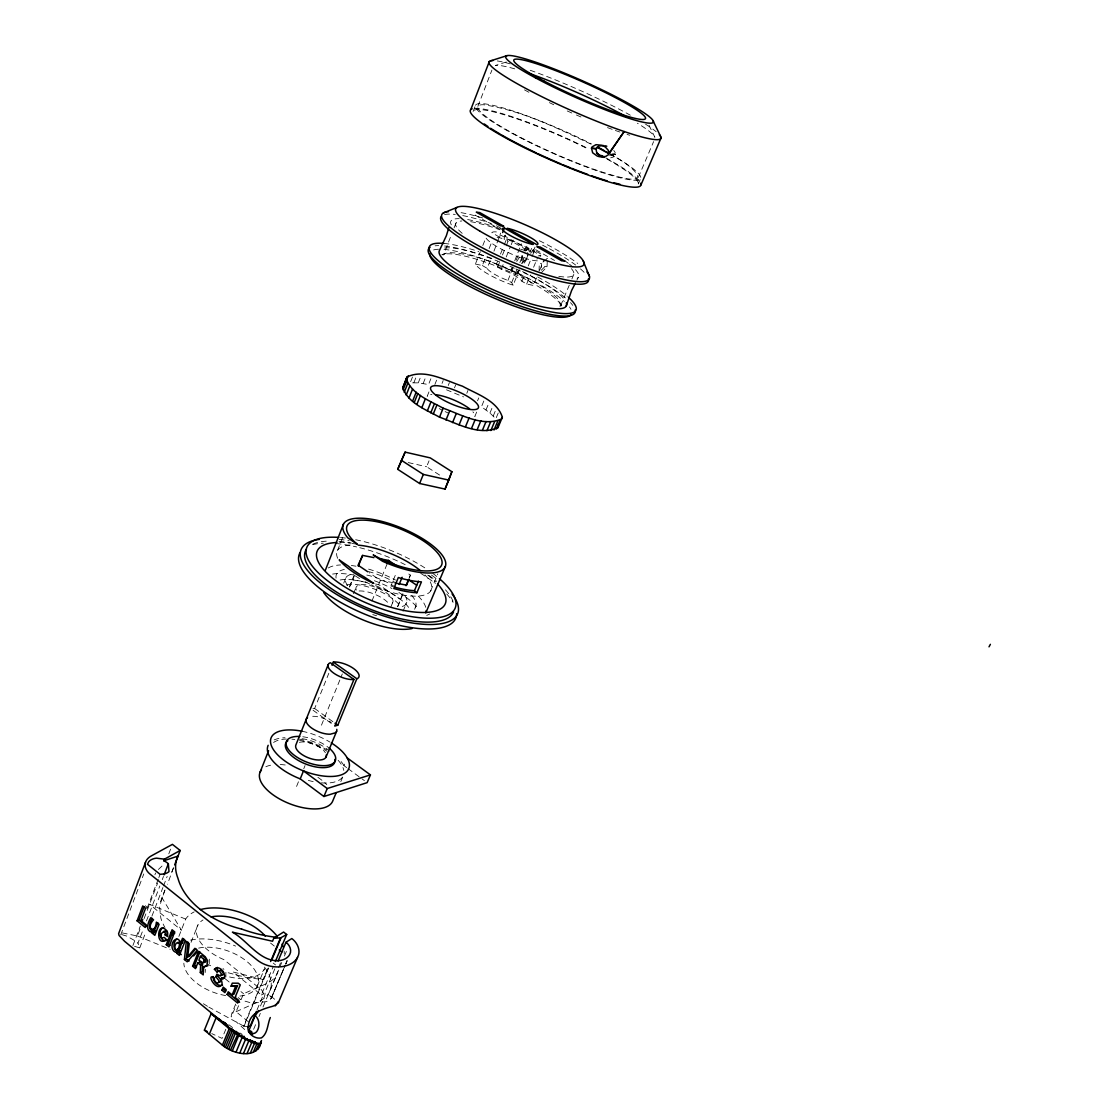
<?xml version="1.0" encoding="UTF-8"?>
<svg xmlns="http://www.w3.org/2000/svg" width="1109" height="1109" viewBox="0 0 1109 1109"><rect width="100%" height="100%" fill="white"/><g stroke="black" fill="none" stroke-linecap="round" stroke-linejoin="round"><path stroke-width="0.75" stroke-dasharray="5 3.75" d="M541.22 270.291L544.921 266.562L544.935 264.801M539.113 270.929L539.251 263.304L541.386 263.471L541.428 268.045M541.483 272.606L547.056 266.714L547.292 260.088M205.193 972.51L205.401 969.335M560.059 306.763C562.027 298.252 550.314 293.317 545.046 288.534A63.851 13.35 23.4 0 0 523.642 276.155C500.214 265.203 475.622 253.517 449.367 252.616A63.851 13.35 23.4 0 0 443.475 255.001L451.599 234.235M164.77 890.361L159.557 906.386L160.833 918.1A82.426 44.568 20.6 0 0 164.936 927.498M591.042 144.128C556.635 127.923 521.521 110.415 483.579 104.745A87.75 12.116 23.9 0 0 513.55 133.676A87.75 12.116 23.9 0 0 614.719 175.804C657.041 187.781 631.451 164.742 611.766 155.315L614.691 156.106L608.342 154.858M525.056 251.188L527.482 249.137L528.813 244.964M245.034 1001.164L252.256 1003.215L265.398 1001.732A15.595 8.844 21.2 0 0 270.263 999.542L271.414 996.936L266.645 993.553M209.254 963.763L209.282 959.146M173.503 867.709L167.473 884.247M120.729 934.942L143.782 873.947M397.59 606.734L402.872 593.287A32.868 12.102 22.2 0 1 398.755 607.178M409.304 577.969L410.385 575.1L406.296 572.341M132.9 945.547L140.302 926.126M147.095 908.326L158.213 879.187M158.837 877.579L160.07 874.336M122.267 932.919L137.433 935.996L140.455 928.081M144.087 918.585L157.367 883.804A7.014 3.216 -49.6 0 0 157.617 883.027M168.79 853.861L171.216 847.526M134.591 946.365L139.748 947.904L137.946 943.204L143.421 928.898M146.457 920.955L159.835 885.98M162.274 879.631L163.48 876.443M139.748 947.904L145.847 932.017M151.933 916.131L162.912 887.533M163.508 885.939L167.168 876.401M160.472 901.659L165.019 889.959M474.915 106.811L473.196 111.247A90.217 12.726 23.8 0 0 473.072 112.674M477.868 106.367L491.925 70.075M512.303 267.047L511.097 270.152L512.968 267.269M514.715 260.851L521.341 243.8M454.108 227.844L455.979 223.061M178.868 936.412L185.66 919.098A52.927 28.945 20.5 0 1 194.172 911.903M337.51 550.438L343.194 536.021M412.479 377.005L410.164 382.841L418.259 382.868L428.545 384.532L430.846 378.765M191.053 942.331L197.915 925.003M413.893 382.647L416.776 375.369M418.259 382.868L421.143 375.604M343.721 583.14L345.537 578.579M423.167 383.506L425.482 377.712M519.469 269.709L513.12 285.207L509.738 284.07A31.953 6.585 23.4 0 1 475.401 264.053L480.336 251.701M482.803 245.533L485.881 237.811A32.133 6.197 23.5 0 0 520.509 257.704L523.905 258.868L522.006 263.512M349.446 586.855L353.771 576.028M349.529 587.063L354.644 575.266M428.961 391.907L427.201 396.315A25.867 7.084 22.9 0 1 431.886 394.471M475.401 264.053L482.332 265.522L486.033 256.304M489.111 248.61L492.202 240.916M434.867 384.504L436.599 380.179M353.521 593.717L356.072 587.354M493.976 251.175L500.63 233.126M513.12 285.207L511.665 282.601L507.645 280.341A19.172 3.951 23.4 0 1 487.101 268.364L491.467 257.399M442.047 383.395L443.198 380.526M312.932 708.693L314.637 708.485L328.818 673.288M506.189 245.865L508.033 241.305L504.027 239.003L506.009 234.11M536.52 277.832L533.387 285.429L526.678 284.043L521.909 281.27A19.172 3.951 23.4 0 0 501.518 269.362L497.581 267.144L496.208 264.677L497.428 261.641M500.492 254.072L503.555 246.489M504.165 244.978L506.605 238.92L509.918 240.057A32.133 6.197 23.5 0 1 540.735 256.165M448.244 385.488L449.395 382.619M497.581 267.144L499.424 262.583M502.502 254.987L505.565 247.376M171.798 872.007L173.392 868.097M501.24 269.279L503.112 264.663M506.231 256.969L510.597 246.198M511.221 244.659L513.717 238.504M454.496 387.859L455.66 385.003M296.574 786.42L299.18 780.001M303.755 768.773L305.058 765.557M321.458 725.203L342.307 673.939M371.931 601.036L387.318 563.441M439.58 475.04L426.618 466.737L429.031 460.831M507.922 280.425L513.01 267.934M516.184 260.13L518.735 253.892M511.665 282.601L517.335 268.711M519.858 262.542L522.394 256.359L526.484 258.716A27.586 5.323 23.5 0 0 539.639 260.476M466.806 393.307L467.97 390.437M526.484 258.716L528.536 253.725M520.648 249.206L530.157 251.923L531.987 247.446M505.718 236.023L504.276 235.773L532.93 252.159L535.384 246.212M521.909 281.27L525.07 273.549M528.244 265.841L531.405 258.134M532.043 256.595L534.58 250.426L542.398 254.89A27.614 5.254 23.5 0 1 538.156 255.832M390.715 607.316L392.669 602.575M477.563 400.779L478.741 397.923M526.678 284.043L530.449 274.88M533.595 267.255L537.366 258.106M476.648 412.091L474.846 416.471A25.867 7.084 22.9 0 0 472.891 411.827M409.138 578.136L410.385 575.1M397.743 606.623L404.716 589.752M483.815 401.042L481.458 406.767L489.956 412.992L495.806 418.8L498.218 413.047M235.676 1004.089L232.294 1012.254A14.569 5.684 -50.3 0 0 231.227 1016.939L236.175 1005.35M539.667 270.222L544.075 259.589M225.806 1029.291L222.036 1038.384L211.75 1033.588M248.416 1021.819L236.092 1011.713L238.574 1005.711M241.069 999.708L243.55 993.719L265.994 983.891A52.747 29.208 20.4 0 0 278.539 968.559M486.005 409.914L488.972 402.747M403.038 611.267L406.781 602.256M489.956 412.992L492.341 407.253M346.673 767.622L343.942 765.626L345.869 760.982M340.81 781.623L342.806 776.841M493.255 415.972L495.64 410.219M257.177 986.372L264.524 968.739A39.106 21.653 20.4 0 1 225.571 975.934M414.6 609.285L415.861 606.276M247.986 1026.823L243.675 1026.047L268.004 967.824M244.008 1026.31L268.336 968.088M228.191 972.759L246.17 977.473L263.679 979.663L268.877 967.228M263.679 979.663L232.959 971.955L261.35 994.953L273.355 966.313M430.652 590.945L437.819 573.866M257.052 1009.814L263.734 993.9L261.724 990.018L223.796 959.576A39.231 21.459 20.5 0 1 202.989 919.971M274.81 968.85L264.968 992.319A14.556 5.628 -50.5 0 1 263.928 997.878L259.395 1008.663M280.494 962.931L278.609 967.395L273.216 963.083M253.628 1029.304L256.304 1022.942M258.979 1016.565L260.324 1013.39M262.999 1007.014L281.769 962.432M284.445 956.055L287.799 948.098M270.319 989.935L277.707 972.357M560.655 305.64L569.236 285.249M571.884 278.983L573.866 274.27M271.358 998.128L285.138 965.385M285.789 963.832L287.106 960.713M285.068 965.495L271.137 998.53L285.027 965.62M285.734 963.929L287.065 960.782M285.692 964.054L287.009 960.921M638.368 177.357L653.603 141.619M638.299 183.942L640.143 179.616M518.665 270.319L517.459 273.105L519.372 270.249M517.113 272.939L518.416 270.194M576.86 280.203L578.371 277.25M225.834 977.098L225.889 972.343M516.725 261.488L521.41 254.28M530.684 253.379L535.148 246.628M524.169 263.124L527.995 257.427L527.69 252.45M524.169 250.246L527.856 244.867M158.393 869.484L163.051 865.034A7.042 3.272 -49.9 0 0 164.423 863.523M521.452 255.777L521.674 263.332L529.007 257.011M521.674 263.332L527.995 257.427M543.77 261.461L547.347 258.439L544.963 258.245M526.151 250.759L528.633 248.693L528.785 252.02M499.438 236.106L501.448 235.496L530.157 251.923M328.292 567.974L328.902 567.614A54.577 20.142 22.2 0 1 340.602 564.952M426.729 615.398L429.807 613.97M236.092 1011.713L258.549 1001.649A52.511 29.555 20.3 0 0 263.526 965.939M261.35 994.953L263.734 993.9M613.402 157.021L610.685 157.838M445.208 253.545L441.881 254.876A66.485 13.987 23.4 0 1 506.952 270.541A66.485 13.987 23.4 0 1 561.986 307.068M527.482 249.137L528.633 248.693M145.584 908.257L147.525 907.564L144.697 905.263M506.356 61.993L495.376 65.473A88.484 10.438 24 0 1 516.129 69.257M532.93 252.159L534.829 251.507L534.58 250.426M612.113 154.442L615.495 154.692L610.74 153.86M544.921 266.562L547.056 266.714M612.362 153.874L615.564 154.179L612.473 153.652M502.46 229.147L499.092 228.801L475.123 215.132L478.547 215.506M610.588 154.082L615.495 154.692M121.879 934.624L126.897 936.148L134.397 940.446A10.535 2.26 32.9 0 1 137.946 943.204M351.331 565.479L355.975 566.2M352.801 579.855L367.37 582.53M375.466 584.027L378.71 584.623L400.377 599.359M393.445 582.71L380.276 580.27L369.186 572.743M408.237 462.564L426.618 466.737M368.576 569.125L370.018 569.555A54.577 20.142 22.2 0 1 395.497 580.035M393.057 586.689L390.909 586.037L395.386 575.072L397.549 575.737M496.208 264.677L499.507 265.786A31.953 6.585 23.4 0 1 533.387 285.429M446.497 389.8L463.534 396.897M137.433 935.996L170.19 949.318M185.66 919.098L149.521 904.348L181.446 930.215L162.011 897.763M243.675 1026.047L208.866 1007.152M496.485 225.737L500.963 228.302M535.661 249.677L554.555 260.463M499.604 237.16L491.828 232.71A27.614 5.254 23.5 0 1 499.105 232.335M482.332 265.522L487.087 268.295M239.849 1032.923L242.067 1034.267M203.404 1003.728L207.494 1006.307M314.637 708.485L333.684 722.278M313.057 710.231L334.863 726.021M348.032 768.634L364.417 780.639M244.701 1029.554L236.397 1021.957M229.119 1024.91L232.543 1027.599M270.582 943.107L274.311 946.074M270.776 996.118L278.498 1002.37M225.307 978.873L230.52 983.115M240.944 991.598L243.55 993.719M238.199 997.587L240.681 999.611M222.978 968.517L223.935 969.391M613.776 150.45L615.245 152.626M522.394 256.359L523.905 258.868M506.605 238.92L508.033 241.305M343.942 765.626L343.762 765.265A41.712 18.992 21.5 0 0 339.049 759.263M649.042 125.248L654.864 137.253A88.484 10.438 24 0 0 637.412 123.224M560.586 303.7L561.514 305.945M522.505 255.375L522.824 262.861M571.398 268.641A64.294 12.407 23.5 0 1 557.896 276.169M462.19 233.334A64.294 12.407 23.5 0 1 461.788 220.996M470.66 221.689A64.294 12.407 23.5 0 1 499.951 229.799M497.123 237.257A27.586 5.323 23.5 0 1 504.027 239.003M461.081 212.665A80.43 15.415 23.5 0 1 482.72 218.002M539.418 240.736A80.43 15.415 23.5 0 1 577.706 263.429M444.57 214.605A80.389 15.512 23.5 0 1 455.258 214.425M462.758 215.59A80.389 15.512 23.5 0 1 491.481 223.547M542.62 245.228A80.389 15.512 23.5 0 1 548.054 248.042M549.385 248.749A80.389 15.512 23.5 0 1 575.654 265.037M580.464 268.891A80.389 15.512 23.5 0 1 585.233 273.535M575.474 269.653A69.659 13.433 23.5 0 1 577.11 278.345M451.308 224.836A69.659 13.433 23.5 0 1 459.251 218.681M467.651 219.582A69.659 13.433 23.5 0 1 499.84 228.676M565.604 261.336A69.659 13.433 23.5 0 1 568.307 263.318M569.555 264.289A69.659 13.433 23.5 0 1 572.854 267.075M433.605 249.955A77.131 16.233 23.4 0 1 438.637 249.234M443.988 249.4A77.131 16.233 23.4 0 1 564.329 301.454M569.471 306.943A77.131 16.233 23.4 0 1 570.983 309.328M435.13 245.824A79.848 16.704 23.4 0 1 438.72 245.643M444.543 245.99A79.848 16.704 23.4 0 1 501.116 262.5M510.001 266.257A79.848 16.704 23.4 0 1 514.41 268.226M515.865 268.891A79.848 16.704 23.4 0 1 567.461 299.707M570.483 302.646A79.848 16.704 23.4 0 1 572.798 305.377M444.598 248.014A69.215 14.389 23.4 0 1 492.493 258.647M522.547 271.553A69.215 14.389 23.4 0 1 565.243 300.705M443.933 243.425A79.89 16.607 23.4 0 1 478.714 251.521M537.713 276.945A79.89 16.607 23.4 0 1 567.295 296.311M448.286 413.019A25.867 7.084 22.9 0 1 445.166 411.619M442.144 410.15A25.867 7.084 22.9 0 1 439.275 408.597M190.554 940.127A52.511 29.555 20.3 0 1 235.579 946.088M198.608 948.112A38.926 21.903 20.3 0 1 253.407 968.129A38.926 21.903 20.3 0 1 235.704 996.353M225.695 995.577A38.926 21.903 20.3 0 1 183.844 963.18M284.112 951.12A52.927 28.945 20.5 0 1 284.264 953.976M210.696 965.745A82.426 44.568 20.6 0 1 206.828 963.832M154.913 874.751A7.014 3.23 -49.8 0 1 155.704 872.963M332.603 574.074A54.466 20.336 22.2 0 1 353.882 575.017M374.371 580.728A54.466 20.336 22.2 0 1 392.004 588.56M398.893 592.483A54.466 20.336 22.2 0 1 418.745 609.368M312.655 544.671A84.52 30.886 22.3 0 1 323.273 543.202M336.082 543.549A84.52 30.886 22.3 0 1 356.627 546.945M359.732 547.694A84.52 30.886 22.3 0 1 405.187 564.675M420.796 573.381A84.52 30.886 22.3 0 1 435.421 583.597M446.733 593.994A84.52 30.886 22.3 0 1 453.082 602.395M418.301 596.143A54.577 20.142 22.2 0 1 425.759 607.33M339.673 542.481A69.243 25.008 22.3 0 1 350.333 543.216M351.955 543.424A69.243 25.008 22.3 0 1 356.973 544.242M427.714 575.1A69.243 25.008 22.3 0 1 435.685 582.031M356.308 590.099A19.823 7.333 22.2 0 1 377.545 588.075A19.823 7.333 22.2 0 1 390.396 604.266M376.575 615.731A32.799 12.241 22.2 0 1 372.735 614.566M346.618 585.053A32.799 12.241 22.2 0 1 374.87 589.226A32.799 12.241 22.2 0 1 399.975 605.639M359.136 590.986A19.796 7.389 22.2 0 1 389.564 604.765M425.01 574.892A50.862 18.188 22.3 0 1 421.974 595.602A50.862 18.188 22.3 0 1 371.473 584.845M369.921 584.11A50.862 18.188 22.3 0 1 365.332 581.809M359.552 578.565A50.862 18.188 22.3 0 1 354.242 575.169M337.663 558.298A50.862 18.188 22.3 0 1 353.092 544.935M340.116 580.021A42.697 15.942 22.2 0 1 366.982 582.766M375.563 585.663A42.697 15.942 22.2 0 1 409.595 608.841M347.616 585.635A32.868 12.102 22.2 0 1 354.048 573.963M366.774 575.058A32.868 12.102 22.2 0 1 395.192 587.063M411.689 595.381A42.807 15.748 22.2 0 1 412.936 610.005M336.069 578.122A42.807 15.748 22.2 0 1 344.317 569.458M368.354 571.537A42.807 15.748 22.2 0 1 396.065 583.057M340.463 537.532A80.153 28.945 22.3 0 1 345.578 538.073M355.656 539.736A80.153 28.945 22.3 0 1 425.593 568.376M432.787 573.381A80.153 28.945 22.3 0 1 438.18 577.623M339.146 539.376A84.603 30.733 22.3 0 1 349.238 540.79M431.456 575.044A84.603 30.733 22.3 0 1 437.209 579.355M312.877 544.131A80.084 29.084 22.3 0 1 328.056 541.053M338.98 541.303A80.084 29.084 22.3 0 1 351.234 542.939M428.933 575.419A80.084 29.084 22.3 0 1 436.627 581.352M445.471 589.836A80.084 29.084 22.3 0 1 453.234 601.84M629.732 135.229A88.484 10.438 24 0 1 627.056 134.411M619.917 132.054A88.484 10.438 24 0 1 615.343 130.474M612.182 129.337A88.484 10.438 24 0 1 607.302 127.535M580.964 116.972A88.484 10.438 24 0 1 576.403 115.003M571.828 113.007A88.484 10.438 24 0 1 564.231 109.597M553.751 104.731A88.484 10.438 24 0 1 549.371 102.624M528.896 92.269A88.484 10.438 24 0 1 524.46 89.871M609.395 153.472A90.328 12.462 23.9 0 1 595.602 170.301A90.328 12.462 23.9 0 1 475.359 106.741M475.484 105.327A90.328 12.462 23.9 0 1 591.305 143.851M497.276 60.94A94.071 10.979 24 0 1 510.209 63.865M530.227 70.283A94.071 10.979 24 0 1 630.314 115.197M645.549 124.194A94.071 10.979 24 0 1 656.195 131.749M474.486 108.349A93.128 13.142 23.8 0 1 588.893 148.953M605.764 157.838A93.128 13.142 23.8 0 1 639.449 181.266M474.264 110.235A90.217 12.726 23.8 0 1 588.99 149.452M607.053 159.072A90.217 12.726 23.8 0 1 638.022 184.551M312.71 716.289A16.344 7.139 21.7 0 1 331.341 722.541M342.348 777.312A39.328 17.896 21.5 0 1 319.544 782.663M313.182 781.595A39.328 17.896 21.5 0 1 304.961 779.377M273.59 742.476A39.328 17.896 21.5 0 1 286.261 739.024M291.875 739.162A39.328 17.896 21.5 0 1 294.855 739.481M299.485 740.244A39.328 17.896 21.5 0 1 326.961 751.195M338.134 760.289A39.328 17.896 21.5 0 1 343.818 770.436M299.375 742.365A16.247 7.306 21.5 0 1 325.394 752.748M265.841 766.763A39.078 18.298 21.4 0 1 272.246 764.919M280.23 764.545A39.078 18.298 21.4 0 1 287.702 765.349M317.895 777.34A39.078 18.298 21.4 0 1 326.767 784.659M274.173 739.897A41.712 18.992 21.5 0 1 285.013 737.721M299.028 739.024A41.712 18.992 21.5 0 1 326.711 749.753M302.147 731.261A41.795 18.853 21.5 0 1 329.872 742.032M302.008 738.705A26.269 11.852 21.5 0 1 329.498 751.098M302.799 736.75A26.283 11.825 21.5 0 1 329.248 748.215"/><path stroke-width="1.5" d="M200.327 972.538L200.618 965.177L197.818 962.889L195.531 968.614L192.619 966.23L198.58 951.286L205.234 956.748L207.605 960.685L206.953 965.371L203.723 966.923L203.197 974.88L200.327 972.538L202.226 971.761L202.503 964.4L199.717 962.127L197.818 962.889M200.438 956.332L204.014 959.576L203.987 962.46A2.176 1.594 69.5 0 1 203.349 962.945L198.885 960.228L200.438 956.332L202.337 955.57L205.428 958.148L205.886 961.683A2.176 1.58 69.5 0 1 205.248 962.182L204.098 962.03M187.684 956.873L194.907 948.306L197.347 950.288L187.199 961.794L184.413 959.521L186.326 941.333L189.251 943.704L187.684 956.873L189.584 956.11L195.766 948.777M189.098 961.032L186.326 958.772L188.059 942.248M220.774 1020.169L211.098 1013.737L204.403 1030.15L222.41 1045.149C232.322 1053.73 256.276 1059.885 260.352 1043.236M181.294 954.669L177.703 951.092L176.414 952.215A2.98 2.163 70 0 1 175.416 952.16C169.982 949.872 171.327 939.656 177.038 938.976A4.686 3.396 70.2 0 1 178.646 939.711L180.24 941.541A2.329 1.691 70.2 0 1 180.517 942.636C179.741 944.563 182.971 943.315 182.43 941.888M426.216 610.588L425.814 612.93L445.444 566.2M248.069 1026.38C246.572 1033.519 255.153 1039.507 261.558 1037.844C267.907 1033.186 267.421 1024.231 270.305 1017.535M174.654 864.868L180.185 850.478L172.422 844.365L151.365 855.871A20.045 13.363 8.6 0 0 146.305 860.529C143.449 865.2 146 871.092 150.075 874.114L257.579 960.311C264.926 965.981 274.741 968.06 283.821 966.355A25.507 17.841 11.7 0 0 297.503 957.483C301.232 950.843 297.503 942.733 291.819 938.547L285.983 942.262L278.096 961.032M165.172 934.929L165.269 933.057A1.858 1.345 70.5 0 0 164.756 931.962L164.562 931.754A2.093 1.511 70.5 0 0 163.938 931.324L161.346 933.626L161.193 937.355A1.733 1.261 70.5 0 0 161.72 938.034L164.243 937.396L166.433 939.517C155.426 948.763 156.729 918.806 166.918 930.964A4.658 3.369 70.5 0 1 167.695 933.029L167.584 936.578L165.172 934.929L167.099 934.208L167.196 932.322A1.858 1.345 70.5 0 0 166.683 931.241L166.489 931.033A2.093 1.511 70.5 0 0 165.851 930.603L163.716 931.948M596.046 149.022L596.67 152.598M448.826 227.733L446.359 235.718L439.275 250.884A69.215 14.389 23.4 0 0 503.25 294.093A69.215 14.389 23.4 0 0 566.311 302.854M608.855 153.486L624.173 131.541L608.744 154.206M406.324 378.848L406.92 377.074C424.359 368.285 445.458 380.595 462.467 386.182C476.593 394.055 497.04 400.432 502.349 417.178L501.642 418.897C482.886 427.339 461.067 414.503 443.156 408.181C429.793 400.751 411.689 394.319 406.324 378.848L402.83 387.72C408.029 403.26 426.175 409.748 439.524 417.164C457.407 423.472 479.31 436.294 497.983 427.63L502.349 417.178M402.83 387.72L406.92 377.074M566.117 306.25L571.606 290.503L575.363 283.142M248.374 1025.451C249.719 1013.349 261.544 1009.315 271.442 1006.639A23.871 13.544 21.2 0 0 276.293 1004.435L278.498 1002.37L277.846 1002.605M448.757 480.1L451.876 471.699L430.223 457.878L405.118 452.112L397.715 469.315L419.618 483.496L445.042 489.083L448.757 480.1L423.319 474.416L401.333 460.263M445.042 489.083L451.876 471.699M261.377 1042.64L260.49 1043.181A28.612 6.377 33.8 0 1 254.82 1042.543L245.81 1038.703L234.041 1031.439A21.528 4.81 33.8 0 1 229.535 1027.974L124.596 941.305L119.107 935.525L118.608 933.681L145.459 862.428M408.764 579.411L406.615 585.15L395.095 583.015M137.086 920.844L142.756 905.942L145.584 908.257L140.926 920.498L146.236 924.837L145.224 927.484L137.086 920.844L139.027 920.137L144.128 906.746M164.423 859.184L156.466 858.158A12.559 8.373 8.4 0 0 148.717 861.735L147.442 864.244L160.07 874.336L164.132 873.934A12.587 8.387 8.4 0 0 168.998 871.632L168.346 863.731A11.88 6.197 18.9 0 0 163.813 860.764L164.423 859.184L180.185 850.478M164.09 874.862L168.346 863.731M259.229 1047.7L261.502 1040.519M152.21 918.46C149.673 921.842 147.358 930.326 153.569 931.435A3.091 2.232 70.7 0 0 154.525 931.005L155.121 930.229L152.585 931.726A3.091 2.232 70.7 0 1 151.628 932.156C144.697 930.756 148.495 921.149 150.866 917.628L153.541 919.805C145.154 928.635 155.232 935.123 156.383 922.134L159.072 924.31L154.816 935.331L152.293 933.265L153.181 930.95L154.22 932.544L152.293 933.265M470.771 109.666L489.346 61.466M157.811 922.743L155.412 928.413L153.375 928.857M154.22 932.544L155.121 930.229M166.253 944.688L170.55 933.653L172.477 932.932L168.18 943.939L166.253 944.688L168.942 946.878L173.254 935.857L170.55 933.653M170.938 932.669L172.075 929.758L174.778 931.962L173.642 934.873L170.938 932.669L172.865 931.948L174.654 933.404M325.464 569.984L343.499 524.086M182.389 942.65L180.476 943.399L182.555 938.269L185.272 940.487L179.395 955.417L176.816 953.324L177.703 951.092M177.412 951.522L179.616 950.344L178.729 952.576L176.816 953.324M404.882 384.49L408.362 375.674M403.08 389.869L406.587 380.983M404.217 392.336L407.738 383.423M406.199 395.067L409.734 386.14M260.158 772.003L268.586 750.738M408.999 398.034L412.548 389.079M412.603 401.153L416.166 392.198M414.267 402.47L417.843 393.501M416.887 404.369L420.463 395.4M192.619 966.23L194.519 965.468L199.883 952.021M358.304 566.103L362.588 555.415L373.941 557.605M421.836 407.655L425.426 398.672M405.118 452.112L397.715 469.315M427.339 410.926L430.944 401.943M328.236 664.527L295.895 744.915A16.247 7.306 21.5 0 0 310.16 758.459A16.247 7.306 21.5 0 0 326.254 754.979M502.64 232.53L504.429 228.066L533.207 244.465L531.779 244.216A19.338 3.604 23.5 0 1 510.043 235.399A19.338 3.604 23.5 0 1 503.444 228.066L504.429 228.066M430.777 412.811L434.395 403.828M433.231 414.101L436.863 405.118M332.048 665.289L333.338 662.087L334.627 661.962A16.552 6.779 21.9 0 1 353.48 668.45A16.552 6.779 21.9 0 1 357.777 678.348L356.848 678.75L337.774 725.231L334.863 726.021L353.951 679.443L330.413 662.752L329.47 663.127A16.552 6.779 21.9 0 0 333.643 673.08A16.552 6.779 21.9 0 0 352.662 679.581L353.951 679.443M439.524 417.164L443.156 408.181M222.299 977.847C219.055 978.79 224.961 984.556 220.067 986.248C214.883 989.297 206.024 972.773 214.328 977.722L214.55 980.384A3.036 2.218 68.9 0 0 215.59 981.992A4.284 3.147 68.9 0 0 216.726 982.768L217.114 982.907A2.87 2.093 68.9 0 0 218.029 982.879L218.875 982.047A2.62 1.913 68.9 0 0 219.055 980.841L215.853 976.779L216.934 974.118L220.275 975.989A1.858 1.372 69 0 0 220.816 975.712L221.315 974.769A2.107 1.539 69 0 0 221.384 973.868L219.624 971.429A2.842 2.093 69 0 0 218.57 971.124L216.92 971.914L214.411 969.294C218.39 964.858 224.891 971.359 224.559 975.989C225.432 980.259 217.128 978.79 222.757 978.263A3.341 2.44 68.9 0 1 223.103 978.692M387.318 563.441L388.538 560.419L380.429 558.853M419.618 483.496L423.319 474.416M445.998 420.02L449.644 411.037M370.434 774.886L367.148 782.649L323.925 796.512L300.248 778.865L303.492 770.894L327.238 788.527L370.434 774.886L347.159 757.877M452.555 422.612L456.215 413.657M221.939 990.212L223.2 987.135L226.167 989.561L224.905 992.624L221.939 990.212L223.824 989.394L225.792 991.016M209.324 1034.253L216.047 1017.826L226.222 1023.884L223.533 1021.999M459.084 424.913L462.744 415.972M227.123 994.44L228.218 991.779L232.114 994.967L233.985 994.149L237.506 985.596L231.074 986.178L232.308 983.17L238.213 983.198L240.265 984.861L235.094 997.393L238.823 1000.443L237.714 1003.104L227.123 994.44L228.995 993.622L239.586 1002.273M326.074 756.934L336.623 731.275M497.983 427.63L498.565 423.804M399.143 584.485L402.123 577.262M465.433 426.882L469.107 417.941M232.114 994.967L235.635 986.4L237.506 985.596M406.005 585.704L408.514 579.647M471.519 428.448L475.193 419.549M323.925 796.512L327.238 788.527M477.189 429.627L480.876 420.741M222.41 1045.149L229.23 1028.708L211.098 1013.737M223.852 1046.272L230.658 1029.873L233.084 1029.942M416.915 592.747A54.923 19.491 22.3 0 1 393.806 588.519L398.311 577.539A55.062 19.241 22.4 0 0 421.434 581.878L416.915 592.747L414.461 590.681L418.412 581.171M225.39 1047.34L232.169 1031.023L236.314 1031.481M482.373 430.375L486.061 421.503M227.012 1048.352L233.736 1032.188L237.368 1032.229M275.365 961.545L286.69 934.499L283.585 932.045L273.826 938.186L272.551 941.25L232.405 932.184C247.931 940.612 260.463 963.347 280.702 960.422A16.663 11.658 11.7 0 0 289.657 954.655C292.124 950.316 289.699 945.007 285.983 942.262M228.704 1049.28L235.358 1033.325L238.435 1032.95L230.464 1050.14M486.962 430.68L490.635 421.836M336.152 792.796L332.825 800.781A39.078 18.298 21.4 0 1 286.995 802.639A39.078 18.298 21.4 0 1 261.474 769.951M490.871 430.555L494.545 421.739M232.28 1050.916L238.712 1035.529L229.23 1028.708L231.989 1029.055M270.638 961.531L280.508 937.923L286.69 934.499M271.636 960.228L280.84 938.2M494.046 429.987L497.719 421.198M496.43 429.003L500.104 420.242M236.009 1052.178L242.122 1037.58L243.952 1036.208L245.505 1039.438C250.26 1041.296 255.86 1045.482 261.072 1043.361M256.387 1011.408L250.371 1025.728L247.986 1026.823M258.508 1010.549A14.528 5.6 -50.4 0 1 255.181 1015.608L248.97 1030.4A14.07 3.133 33.8 0 1 252.09 1033.255L252.713 1033.921M239.78 1053.065L245.505 1039.438L238.712 1035.529M243.495 1053.522L248.749 1041.032L246.96 1038.509M247.044 1053.55L251.785 1042.321L250.482 1039.909M250.329 1053.148L254.502 1043.264L252.935 1041.185M253.268 1052.344L256.858 1043.86L254.737 1041.559M255.763 1051.138L258.757 1044.068M257.773 1049.571L260.171 1043.902M278.414 1002.591L297.503 957.483M260.088 1045.565L261.197 1041.24M640.974 184.87L661.047 137.932M182.444 942.276L183.789 939.115M362.588 555.415L358.096 565.216L367.8 571.8M603.656 145.529L598.915 146.055L596.212 148.551L591.499 148.176L592.65 152.779L597.141 155.995A18.784 16.191 -78.5 0 0 601.632 156.965L605.819 156.397L608.176 154.816M275.254 1005.918L277.195 1003.146M989.006 646.838L990.392 644.329M180.531 943.01L181.058 942.068M177.897 942.955L179.7 941.721A1.691 1.234 70.1 0 1 180.351 942.026L180.892 942.622A2.301 1.663 70.1 0 1 181.349 943.662L179.991 948.528A3.05 2.218 70.1 0 1 179.076 949.096L178.258 949.068A2.26 1.636 70.1 0 1 177.676 948.736M179.616 950.344L178.327 951.467A2.967 2.149 70 0 1 177.329 951.411C172.56 949.276 173.226 942.068 176.65 938.99M214.411 969.294L217.461 967.408M193.604 955.916L196.986 952.09M216.92 971.914L220.455 970.333A2.842 2.093 69 0 1 221.509 970.652L223.256 973.078A2.093 1.539 69 0 1 223.2 973.979L222.701 974.922A1.858 1.372 69 0 1 222.16 975.199L221.079 975.005M167.182 940.155C160.361 943.094 157.27 930.645 163.009 927.609M207.979 965.662L203.723 966.923M180.42 943.704L182.333 942.955M222.549 985.139C217.669 987.01 212.97 981.118 212.983 976.53M215.853 976.779L217.738 975.989L220.941 980.037A2.62 1.913 68.9 0 1 220.76 981.257L219.915 982.089A2.856 2.093 68.9 0 1 219 982.117L218.598 981.978M443.42 212.928L457.019 207.397M200.618 965.177L202.503 964.4M184.413 959.521L186.326 958.772M140.926 920.498L142.853 919.805M224.656 978.138L221.925 978.166M163.813 860.764L178.036 856.079A83.272 43.279 20.8 0 0 177.967 878.328A82.205 55.048 11.3 0 0 241.568 929.065M490.677 60.815L507.063 55.63M237.021 1034.434L239.544 1033.657M235.635 986.4L231.074 986.178M273.826 938.186L280.508 937.923M251.798 1033.976L248.679 1031.134L251.674 1031.495M230.658 1029.873L233.749 1030.441M231.726 1028.833L228.44 1028.057L227.678 1024.758M229.23 1028.708L231.767 1029.346M596.434 148.093L595.921 148.966L591.499 148.176A3.798 3.466 -60.2 0 1 592.151 146.845L596.004 144.683L601.619 145.237A18.229 15.581 -39.3 0 1 605.653 147.358L608.342 150.38L609.118 153.028M605.237 145.778L606.831 146.208M248.679 1031.134L251.369 1031.952M603.975 157.436L599.512 155.482L596.794 152.806M300.248 778.865L299.61 778.629A41.712 18.992 21.5 0 1 268.17 745.29M248.416 1031.661C257.898 1038.856 261.627 1023.26 256.761 1017.369M204.403 1030.15L207.341 1031.522M596.989 147.192L608.106 153.208M388.538 560.419L396.731 565.923M408.32 579.591L416.721 585.247M333.338 662.087L356.848 678.75M335.043 723.262L337.774 725.231M150.616 928.607L152.072 929.744L150.561 928.469M279.288 950.025L281.769 951.993M139.027 920.137L147.15 926.777M168.18 943.939L169.968 945.409M194.519 965.468L196.459 967.048M254.654 1041.961L256.858 1043.86M255.181 1015.608L256.04 1016.426M252.173 1040.991L254.502 1043.264M216.31 968.504L218.806 971.137M249.913 1040.2L251.785 1042.321M653.035 120.756L660.645 136.504M583.168 260.878L589.461 276.418M203.806 959.257L204.43 961.004M241.762 1035.002L242.122 1037.58M586.966 271.968A80.43 15.415 23.5 0 1 509.447 260.823A80.43 15.415 23.5 0 1 448.396 211.694M588.422 278.844A80.389 15.512 23.5 0 1 512.344 265.079A80.389 15.512 23.5 0 1 441.119 216.602M575.169 310.035A79.848 16.704 23.4 0 1 495.141 296.214A79.848 16.704 23.4 0 1 430.084 247.321M570.955 314.79A77.131 16.233 23.4 0 1 494.448 298.224A77.131 16.233 23.4 0 1 429.668 253.767M568.46 297.337A79.89 16.607 23.4 0 1 545.365 310.631A79.89 16.607 23.4 0 1 449.907 269.307A79.89 16.607 23.4 0 1 443.933 243.425M436.253 394.749A25.867 7.084 22.9 0 1 469.648 408.888M276.917 937.327A83.272 43.279 20.8 0 1 241.568 929.023M200.299 909.616A52.927 28.945 20.5 0 1 277.195 936.259M282.074 944.106A52.927 28.945 20.5 0 1 283.169 946.947M211.029 916.935A39.231 21.459 20.5 0 1 265.301 936.148M456.672 613.693A84.52 30.886 22.3 0 1 369.782 616.174A84.52 30.886 22.3 0 1 299.929 552.837M412.091 628.553A54.466 20.336 22.2 0 1 363.849 620.264A54.466 20.336 22.2 0 1 323.648 592.428M437.584 583.986A69.243 25.008 22.3 0 1 417.483 612.293A69.243 25.008 22.3 0 1 330.607 576.514A69.243 25.008 22.3 0 1 336.9 542.523M414.461 590.681A50.917 18.077 22.3 0 1 394.665 587.146M358.082 545.143A50.862 18.188 22.3 0 1 420.145 570.442M439.441 578.69A80.153 28.945 22.3 0 1 426.438 618.17A80.153 28.945 22.3 0 1 320.196 574.587A80.153 28.945 22.3 0 1 338.813 537.408M452.098 593.994A84.603 30.733 22.3 0 1 421.24 624.09A84.603 30.733 22.3 0 1 319.295 582.128A84.603 30.733 22.3 0 1 319.35 539.362M453.553 611.905A80.084 29.084 22.3 0 1 365.61 607.275A80.084 29.084 22.3 0 1 306.417 549.232M529.243 73.471A88.484 10.438 24 0 1 626.516 116.861M640.655 183.248A93.128 13.142 23.8 0 1 550.369 159.835A93.128 13.142 23.8 0 1 472.171 108.793M601.508 155.51A93.128 13.142 23.8 0 1 604.363 157.062M659.328 134.702A94.071 10.979 24 0 1 570.497 110.151A94.071 10.979 24 0 1 492.923 60.579M598.86 147.747A90.328 12.462 23.9 0 1 604.613 150.824M605.999 151.586A90.328 12.462 23.9 0 1 609.395 153.472M619.945 184.246A90.217 12.726 23.8 0 1 613.901 182.763M607.15 180.864A90.217 12.726 23.8 0 1 591.79 175.86M587.631 174.376A90.217 12.726 23.8 0 1 571.62 168.291M570.109 167.681A90.217 12.726 23.8 0 1 562.54 164.576M561.015 163.938A90.217 12.726 23.8 0 1 538.17 153.804M536.687 153.097A90.217 12.726 23.8 0 1 501.628 134.965M500.256 134.161A90.217 12.726 23.8 0 1 490.622 128.284M487.918 126.495A90.217 12.726 23.8 0 1 484.259 123.958M596.531 153.347A90.217 12.726 23.8 0 1 603.656 157.187M307.526 717.634A16.344 7.139 21.7 0 0 311.463 727.92A16.344 7.139 21.7 0 0 330.302 734.2L335.431 732.786A16.344 7.139 21.7 0 0 336.776 729.348M302.147 731.261A41.795 18.853 21.5 0 0 270.485 741.366A41.795 18.853 21.5 0 0 302.84 770.658L308.08 772.557A41.795 18.853 21.5 0 0 348.448 760.441L346.978 757.516A41.795 18.853 21.5 0 0 331.314 742.919M334.835 759.415A26.269 11.852 21.5 0 1 305.571 763.962A26.269 11.852 21.5 0 1 287.855 740.701M329.248 748.215A26.283 11.825 21.5 0 1 325.88 765.598A26.283 11.825 21.5 0 1 289.809 751.209A26.283 11.825 21.5 0 1 299.832 736.473M179.533 945.284L178.078 949.276A3.064 2.218 70.1 0 1 177.163 949.845L176.345 949.817A2.26 1.636 70.1 0 1 175.569 949.318C173.961 947.28 175.25 942.927 177.787 942.456A1.691 1.234 70.1 0 1 178.438 942.761L178.979 943.357A2.301 1.663 70.1 0 1 179.436 944.397L179.533 945.284M536.95 244.701L507.257 228.357L508.698 228.62A19.338 3.604 23.5 0 1 530.213 237.368A19.338 3.604 23.5 0 1 536.95 244.701M564.869 261.031L561.625 260.781L536.895 246.683L540.18 246.988L564.869 261.031M503.652 226.181L500.284 225.834L476.302 212.166L479.712 212.554L503.652 226.181M373.636 583.334L371.432 582.322A54.895 19.532 22.3 0 1 340.2 561.071L339.188 559.893L348.378 566.144A50.903 18.118 22.3 0 0 364.32 576.999L373.636 583.334M357.126 544.145L347.866 537.907A55.173 19.019 22.4 0 1 382.896 521.674A55.173 19.019 22.4 0 1 445.79 564.024A55.173 19.019 22.4 0 1 382.577 561.279L373.192 554.957A51.153 17.633 22.4 0 0 441.937 564.024A51.153 17.633 22.4 0 0 380.248 522.478A51.153 17.633 22.4 0 0 357.126 544.145M479.629 230.963A69.853 13.031 23.5 0 0 583.265 265.328A69.853 13.031 23.5 0 0 496.361 213.69A69.853 13.031 23.5 0 0 479.629 230.963M435.962 395.234A25.923 6.973 23 0 0 477.022 409.069A25.923 6.973 23 0 0 450.698 388.76A25.923 6.973 23 0 0 435.962 395.234M543.84 80.943A72.071 8.013 24 0 0 645.438 118.691A72.071 8.013 24 0 0 549.62 68.328A72.071 8.013 24 0 0 543.84 80.943M535.522 77.893A80.735 8.969 24 0 0 652.868 122.711A80.735 8.969 24 0 0 550.203 67.455A80.735 8.969 24 0 0 535.522 77.893"/></g></svg>
